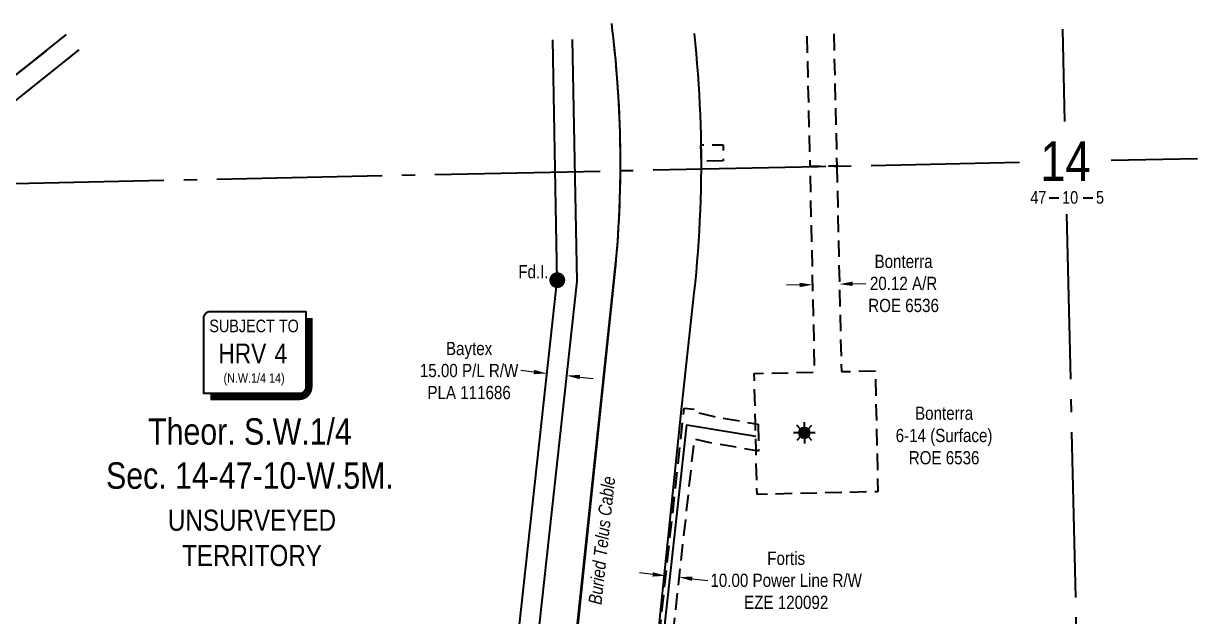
# Model space of a CAD drawing. Extents: x 606847 to 616975, y 5877213 to 5883625.
# Drawn here: x 609489 to 610377, y 5879231 to 5879679 of the extents above; entities that cross this region are included whole.
import ezdxf
from ezdxf.enums import TextEntityAlignment as Align

# ---------------------------------------------------------------- set-up
doc = ezdxf.new("R2010")
doc.units = 0
doc.header["$LTSCALE"] = 5
doc.header["$PDMODE"] = 34
doc.header["$PDSIZE"] = 0.03
for name, pattern in [('foc-ACCESSROAD', [3.75, 2.5, -1.25]), ('foc-FLOWLINE', [3.75, 2.5, -1.25]), ('foc-QUARTERLINE', [33, 25, -3, 2, -3])]:
    doc.linetypes.add(name, pattern=pattern)
doc.layers.get('Defpoints').update_dxf_attribs({"color": 9})
for name, color, linetype in [('10', 1, 'Continuous'), ('9', 3, 'Continuous'), ('AS-POWER', 104, 'foc-POWER'), ('AS-TELUS', 224, 'foc-TEL'), ('C-SYMBOL', 7, 'Continuous'), ('CG-NOTES', 7, 'Continuous'), ('CTW', 7, 'Continuous'), ('F-EZE', 190, 'foc-FLOWLINE'), ('F-RW', 190, 'Continuous'), ('F-WS', 190, 'foc-ACCESSROAD'), ('F-WS-S', 8, 'Continuous'), ('L-MON', 1, 'Continuous'), ('L-QSEC', 8, 'foc-QUARTERLINE'), ('L-SECLBL', 7, 'Continuous'), ('L-TITLEDB', 4, 'Continuous'), ('L-UNS-T', 3, 'Continuous')]:
    doc.layers.add(name, color=color, linetype=linetype)
for name, color, linetype, lineweight in [('F-AR-T', 190, 'Continuous', 9), ('F-EZE-T', 190, 'Continuous', 9), ('F-RW-T', 190, 'Continuous', 9), ('F-WS-T', 190, 'Continuous', 9)]:
    doc.layers.add(name, color=color, linetype=linetype, lineweight=lineweight)
doc.styles.add('175L', font='ARIALN.TTF', dxfattribs={"height": 20})
doc.styles.add('80CG', font='ARIALN.TTF', dxfattribs={"height": 10})
doc.styles.add('80L', font='ARIALN.TTF', dxfattribs={"height": 10})
doc.styles.add('foc-LtypeFont', font='ARIALN.TTF', dxfattribs={"height": 7.35})
doc.styles.add('HRV', font='ARIALN.TTF', dxfattribs={"height": 3})
doc.styles.add('SIMPLEX', font='ARIALN.TTF')
doc.linetypes.add('foc-POWER', pattern='A,6,-1,["P",foc-LtypeFont,S=0.2,R=0,X=-0.625,Y=-0.75],-1.24,4', length=12.24)
doc.linetypes.add('foc-TEL', pattern='A,2,-1,["T",foc-LtypeFont,S=0.2,R=0,X=-0.425,Y=-0.75],-1.24,8', length=12.24)
doc.linetypes.add('foc-TEL-NOLINE', pattern='A,0,-2,["T",foc-LtypeFont,S=0.2,R=0,X=-0.425,Y=-0.75],-10.24', length=12.24)
doc.dimstyles.new('Compass 5 000', dxfattribs={"dimscale": 5, "dimtxt": 9, "dimasz": 2, "dimexe": 0.2, "dimexo": 0.0625, "dimgap": 0.5, "dimtad": 0, "dimtih": 1, "dimtoh": 1, "dimzin": 0, "dimdsep": 46, "dimtxsty": '80CG', "dimcen": 0.1, "dimse1": 1, "dimse2": 1, "dimclrd": 256, "dimclrt": 256, "dimaunit": 1, "dimadec": 4, "dimazin": 0, "dimtfac": 0.06, "dimtofl": 0, "dimtmove": 0, "dimatfit": 1, "dimfxl": 0.2, "dimtolj": 1, "dimtzin": 0, "dimlwd": -1, "dimarcsym": 0})

# ---------------------------------------------------------------- blocks, each defined once
blk = doc.blocks.new('L-SECLBL')
at = {"layer": '9', "color": 7}
for p, q in [((-5.08, -27.83), (-12.29, -27.83)), ((20.7, -27.83), (13.5, -27.83))]:
    blk.add_line(p, q, dxfattribs=at)
at = {"layer": '10', "color": 2, "style": 'SIMPLEX'}
blk.add_attdef('SEC', text='', height=30, dxfattribs=at).set_placement((0, 0), align=Align.MIDDLE)
at = {"layer": '10', "color": 5, "style": '80L'}
blk.add_attdef('TWP', text='', height=9.5, dxfattribs=at).set_placement((-14.43, -27.37), align=Align.MIDDLE_RIGHT)
blk.add_attdef('RGE', text='', height=9.5, dxfattribs=at).set_placement((3.62, -27.37), align=Align.MIDDLE_CENTER)
blk.add_attdef('MER', text='', height=9.5, dxfattribs=at).set_placement((23.17, -27.37), align=Align.MIDDLE_LEFT)
blk = doc.blocks.new('*D422')
at = {"layer": 'Defpoints', "color": 0, "transparency": 16777216}
for p in [(609984.49, 5879260.42), (609973.02, 5879247.72), (609982.99, 5879246.63)]:
    blk.add_point(p, dxfattribs=at)
at = {"layer": 'F-EZE-T', "transparency": 16777216}
for p, q in [((609964.58, 5879262.6), (609954.64, 5879263.69)), ((609994.44, 5879259.34), (610006.42, 5879258.03))]:
    blk.add_line(p, q, dxfattribs=at)
for points in [[(609964.77, 5879264.26), (609964.4, 5879260.94), (609974.52, 5879261.51)], [(609994.62, 5879260.99), (609994.25, 5879257.68), (609984.49, 5879260.42)]]:
    blk.add_solid(points, dxfattribs=at)
at = {"layer": 'F-EZE-T', "transparency": 16777216, "insert": (610065.56, 5879258.03), "char_height": 10, "attachment_point": 5, "style": '80CG'}
blk.add_mtext('\\A1;Fortis\\P10.00 Power Line R/W\\PEZE 120092', dxfattribs=at)
blk = doc.blocks.new('*D461')
at = {"layer": 'Defpoints', "color": 0, "transparency": 16777216}
for p in [(609884.5, 5879412.82), (609884.7, 5879414.58), (609899.42, 5879411.19)]:
    blk.add_point(p, dxfattribs=at)
at = {"layer": 'F-RW-T', "transparency": 16777216}
for p, q in [((609874.76, 5879415.67), (609864.82, 5879416.75)), ((609909.55, 5879411.86), (609919.49, 5879410.77))]:
    blk.add_line(p, q, dxfattribs=at)
for points in [[(609874.94, 5879417.32), (609874.58, 5879414.01), (609884.7, 5879414.58)], [(609909.73, 5879413.52), (609909.37, 5879410.2), (609899.61, 5879412.95)]]:
    blk.add_solid(points, dxfattribs=at)
at = {"layer": 'F-RW-T', "transparency": 16777216, "insert": (609825.73, 5879416.75), "char_height": 10, "attachment_point": 5, "style": '80CG'}
blk.add_mtext('\\A1;Baytex\\P15.00 P/L R/W\\PPLA 111686', dxfattribs=at)
blk = doc.blocks.new('*D492')
at = {"layer": 'Defpoints', "color": 0, "transparency": 16777216}
for p in [(610105.83, 5879482.19), (610085.84, 5879475.33), (610105.97, 5879475.78)]:
    blk.add_point(p, dxfattribs=at)
at = {"layer": 'F-AR-T', "transparency": 16777216}
for p, q in [((610075.7, 5879481.52), (610065.7, 5879481.3)), ((610115.82, 5879482.42), (610125.82, 5879482.64))]:
    blk.add_line(p, q, dxfattribs=at)
for points in [[(610075.66, 5879483.19), (610075.74, 5879479.85), (610085.7, 5879481.74)], [(610115.79, 5879484.08), (610115.86, 5879480.75), (610105.83, 5879482.19)]]:
    blk.add_solid(points, dxfattribs=at)
at = {"layer": 'F-AR-T', "transparency": 16777216, "insert": (610154.35, 5879482.64), "char_height": 10, "attachment_point": 5, "style": '80CG'}
blk.add_mtext('\\A1;Bonterra\\P20.12 A/R\\PROE 6536', dxfattribs=at)
blk = doc.blocks.new('HRV')
blk.add_lwpolyline([(-35.14, 31.6), (37.21, 31.6), (37.21, -25.54, -0.414214), (32.21, -30.54), (-40.14, -30.54), (-40.14, 26.6, -0.414214)], format="xyb", close=True)
at = {"const_width": 5, "flags": 128}
blk.add_lwpolyline([(-35.14, -33.04), (32.21, -33.04, 0.414214), (39.71, -25.54), (39.71, 26.6)], format="xyb", dxfattribs=at)
at = {"style": '80L'}
blk.add_text('SUBJECT TO', height=9.5, dxfattribs=at).set_placement((-2.01, 13.06), align=Align.BOTTOM_CENTER)
blk.add_attdef('(N.W.1/4 00)', text='', height=7.12, dxfattribs=at).set_placement((-2.01, -24.45), align=Align.BOTTOM_CENTER)
at = {"layer": 'CTW', "color": 3, "style": 'HRV'}
blk.add_text('HRV', height=15, dxfattribs=at).set_placement((-10.88, -0.18), align=Align.MIDDLE_CENTER)
blk.add_attdef('0', text='', height=15, dxfattribs=at).set_placement((18.28, -0.18), align=Align.MIDDLE_CENTER)
blk = doc.blocks.new('GAS')
h = blk.add_hatch(color=255)
h.dxf.hatch_style = 1
edge = h.paths.add_edge_path()
edge.add_arc((0, 0), 0.9, 0, 360)
for p, q in [((-0.81, 0), (-1.62, 0)), ((-0.57, 0.57), (-1.14, 1.14)), ((0, 0.81), (0, 1.62)), ((0.57, 0.57), (1.14, 1.14)), ((1.62, 0), (0.81, 0)), ((-0.57, -0.57), (-1.14, -1.14)), ((0, -0.81), (0, -1.62)), ((1.14, -1.14), (0.57, -0.57))]:
    blk.add_line(p, q)
blk.add_circle((0, 0), 0.8)
blk = doc.blocks.new('fdia')
at = {"color": 255, "const_width": 1}
blk.add_lwpolyline([(-0.5, 0, 1), (0.5, 0, 1)], format="xyb", close=True, dxfattribs=at)
blk = doc.blocks.new('Fdiaa')
blk.add_blockref('fdia', (0, 0))
blk = doc.blocks.new('fdib')
at = {"color": 1, "const_width": 1.6}
blk.add_lwpolyline([(-0.4, 0, 1), (0.4, 0, 1)], format="xyb", close=True, dxfattribs=at)
at = {"color": 1}
blk.add_circle((0, 0), 0.8, dxfattribs=at)
blk = doc.blocks.new('Fdibb')
blk.add_blockref('fdib', (0, 0))
blk = doc.blocks.new('fdicc')
for name in ['Fdibb', 'Fdiaa']:
    blk.add_blockref(name, (0, 0))
blk = doc.blocks.new('FDI')
blk.add_blockref('fdicc', (0, 0))

msp = doc.modelspace()

# ---------------------------------------------------------------- linework, layer by layer
at = {"layer": 'AS-POWER'}
msp.add_lwpolyline([(609942.481, 5878939.82), (609990.392, 5879375.619), (610042.507, 5879367.053)], dxfattribs=at)
at = {"layer": 'AS-TELUS', "linetype": 'foc-TEL-NOLINE', "flags": 128}
msp.add_lwpolyline([(609845.347, 5878640.884), (609856.195, 5878739.965), (609937.308, 5879503.614, 0.0522029), (609933.588, 5879679.333)], format="xyb", dxfattribs=at)
at = {"layer": 'F-EZE', "flags": 128}
for points in [[(610017.942, 5879575.381), (610001.163, 5879575.242), (610001.132, 5879581.334), (610001.061, 5879587.428), (610017.841, 5879587.569), (610017.942, 5879575.381)], [(610044.25, 5879376.17), (610044.704, 5879355.796), (610007.13, 5879362.365), (609995.944, 5879365.046), (609950.464, 5878949.46), (610055.814, 5878937.941), (610064.084, 5878929.667), (610065.984, 5878927.765), (610068.597, 5878925.153), (610074.801, 5878918.944), (610077.22, 5878916.524), (610066.521, 5878905.955), (610061.828, 5878910.713), (610051.121, 5878921.425), (610048.939, 5878923.608), (609948.834, 5878934.555), (609948.182, 5878928.6), (609938.246, 5878929.68), (609939.547, 5878941.586), (609939.732, 5878943.269), (609946.411, 5879004.361), (609988.397, 5879388.418), (609998.38, 5879387.315), (609998.135, 5879385.078), (610011.185, 5879381.952), (610044.25, 5879376.17)]]:
    msp.add_lwpolyline(points, close=True, dxfattribs=at)
at = {"layer": 'F-RW'}
for points in [[(609530.608, 5879659.369), (609408.341, 5879561.906), (609237.264, 5879139.893), (609195.982, 5879114.564), (609176.204, 5879102.428), (609130.482, 5879074.376), (609130.106, 5879074.701), (609117.876, 5879084.215), (609086.367, 5879109.086), (609095.599, 5879120.814), (609131.544, 5879092.833), (609175.803, 5879119.89), (609188.141, 5879127.344), (609225.221, 5879150.095), (609395.922, 5879571.181), (609521.261, 5879671.094)], [(609505.77, 5879658.745), (609478.358, 5879636.894), (609448.49, 5879613.085), (609395.922, 5879571.181), (609315.739, 5879373.386), (609278.948, 5879372.037), (609162.227, 5879369.423), (609158.319, 5879369.336), (609156.913, 5879369.305), (609147.594, 5879369.096), (609076.051, 5879308.856), (609071.252, 5879311.121), (608870.427, 5879405.903), (608852.676, 5879414.281), (608834.142, 5879423.029), (608629.097, 5879517.323)]]:
    msp.add_lwpolyline(points, dxfattribs=at)
at = {"layer": 'F-RW', "flags": 128}
for points in [[(609798.082, 5878640.113), (609812.944, 5878758.538), (609892.421, 5879485.133), (609888.993, 5879666.925)], [(609812.959, 5878638.246), (609827.836, 5878756.789), (609907.43, 5879484.456), (609903.984, 5879667.208)]]:
    msp.add_lwpolyline(points, dxfattribs=at)
at = {"layer": 'F-WS', "flags": 128}
msp.add_lwpolyline([(610101.532, 5879671.406), (610103.829, 5879571.463), (610083.703, 5879571.038), (610081.405, 5879670.982)], dxfattribs=at)
msp.add_lwpolyline([(610103.829, 5879571.463), (610107.305, 5879416.006), (610132.913, 5879416.579), (610134.958, 5879325.112), (610043.491, 5879323.067), (610042.735, 5879356.866), (610042.279, 5879377.24), (610041.446, 5879414.534), (610087.179, 5879415.557), (610083.703, 5879571.038), (610103.829, 5879571.463)], close=True, dxfattribs=at)
at = {"layer": 'L-QSEC', "flags": 128}
for points in [[(610274.432, 5879675.063), (610276.051, 5879605.101)], [(610311.258, 5879575.848), (610376.681, 5879577.227)], [(609469.953, 5879558.11), (610242.02, 5879574.388)], [(610277.669, 5879535.149), (610295.345, 5878770.999)]]:
    msp.add_lwpolyline(points, dxfattribs=at)
at = {"layer": 'L-TITLEDB'}
for points in [[(609885.849, 5879010.798), (609935.247, 5879482.216), (609935.995, 5879489.343), (609936.681, 5879496.476), (609937.308, 5879503.614), (609937.873, 5879510.758), (609938.378, 5879517.905), (609938.822, 5879525.057), (609939.206, 5879532.213), (609939.528, 5879539.371), (609939.79, 5879546.532), (609939.991, 5879553.695), (609940.131, 5879560.86), (609940.211, 5879568.009), (609940.229, 5879574.999), (609940.189, 5879581.973), (609940.091, 5879588.946), (609939.936, 5879595.92), (609939.724, 5879602.89), (609939.454, 5879609.858), (609939.126, 5879616.825), (609938.74, 5879623.789), (609938.298, 5879630.748), (609937.797, 5879637.705), (609937.239, 5879644.657), (609936.624, 5879651.604), (609935.95, 5879658.545), (609935.22, 5879665.481), (609934.946, 5879667.894)], [(609995.837, 5879671.714), (609996.637, 5879664.076), (609997.372, 5879656.432), (609998.042, 5879648.781), (609998.648, 5879641.125), (609999.187, 5879633.464), (609999.663, 5879625.799), (610000.073, 5879618.13), (610000.417, 5879610.459), (610000.697, 5879602.783), (610000.912, 5879595.106), (610001.061, 5879587.428), (610001.132, 5879581.334), (610001.163, 5879575.242), (610001.153, 5879569.295), (610001.081, 5879561.485), (610000.941, 5879553.662), (610000.733, 5879545.839), (610000.457, 5879538.019), (610000.115, 5879530.202), (609999.704, 5879522.387), (609999.226, 5879514.577), (609998.68, 5879506.772), (609998.066, 5879498.97), (609997.386, 5879491.175), (609996.637, 5879483.386), (609995.822, 5879475.604), (609986.425, 5879389.482), (609946.422, 5879004.166)]]:
    msp.add_lwpolyline(points, dxfattribs=at)

# ---------------------------------------------------------------- block references
at = {"layer": 'CG-NOTES', "xscale": 0.9995840000000001, "yscale": 0.9995840000000001, "zscale": 0.9995840000000001}
msp.add_blockref('HRV', (609665.099, 5879429.892), dxfattribs=at).add_auto_attribs({'(N.W.1/4 00)': '(N.W.1/4 14)', '0': '4'})
at = {"layer": 'F-WS-S', "xscale": 4.997919999999994, "yscale": 4.997919999999994, "zscale": 4.997919999999994}
msp.add_blockref('GAS', (610079.306, 5879369.66), dxfattribs=at)
at = {"layer": 'L-SECLBL', "xscale": 0.9995840000000001, "yscale": 0.9995840000000001, "zscale": 0.9995840000000001}
msp.add_blockref('L-SECLBL', (610276.744, 5879575.12), dxfattribs=at).add_auto_attribs({'SEC': '14', 'TWP': '47', 'RGE': '10', 'MER': '5'})

# ---------------------------------------------------------------- texts
at = {"layer": 'AS-TELUS', "insert": (609921.127, 5879288.829), "char_height": 9.99584, "width": 96.98324, "attachment_point": 2, "rotation": 83.788021, "line_spacing_factor": 1.010437, "style": '80CG'}
msp.add_mtext('{\\fArial Narrow|b0|i1|c0|p34;Buried Telus Cable}', dxfattribs=at)
at = {"layer": 'C-SYMBOL', "color": 3, "insert": (609659.965, 5879380.692), "char_height": 19.99168, "width": 215.8946, "attachment_point": 2, "style": '175L'}
msp.add_mtext('Theor. S.W.1/4\\PSec. 14-47-10-W.5M.', dxfattribs=at)
at = {"layer": 'F-WS-T', "insert": (610184.981, 5879389.516), "char_height": 9.99584, "width": 72.59366, "attachment_point": 2, "line_spacing_factor": 1.010437, "style": '80CG'}
msp.add_mtext('Bonterra\\P6-14 (Surface)\\PROE 6536', dxfattribs=at)
at = {"layer": 'L-UNS-T', "color": 3, "insert": (609661.5, 5879290.112), "char_height": 15.99334, "attachment_point": 5, "style": '80L'}
msp.add_mtext_dynamic_manual_height_columns('UNSURVEYED TERRITORY', width=126.36116, gutter_width=47.48, heights=[0], dxfattribs=at)

# ---------------------------------------------------------------- dimensions: what is measured, and where the dimension line sits
at = {"layer": 'F-AR-T'}
dim = msp.add_aligned_dim(p1=(610085.842, 5879475.333), p2=(610105.969, 5879475.783), distance=6.411, text='Bonterra\\P20.12 A/R\\PROE 6536', dimstyle='Compass 5 000', dxfattribs=at)
dim.commit()
dim.dimension.update_dxf_attribs({"geometry": '*D492', "text_midpoint": (610154.354, 5879482.64)})
at = {"layer": 'F-EZE-T'}
dim = msp.add_linear_dim(base=(609984.494, 5879260.424), p1=(609973.017, 5879247.722), p2=(609982.986, 5879246.632), angle=353.760466, text='Fortis\\P10.00 Power Line R/W\\PEZE 120092', dimstyle='Compass 5 000', dxfattribs=at)
dim.commit()
dim.dimension.update_dxf_attribs({"geometry": '*D422', "text_midpoint": (610065.561, 5879258.027), "dimtype": 161})
at = {"layer": 'F-RW-T'}
dim = msp.add_aligned_dim(p1=(609899.416, 5879411.189), p2=(609884.505, 5879412.819), distance=-1.771, text='Baytex\\P15.00 P/L R/W\\PPLA 111686', dimstyle='Compass 5 000', dxfattribs=at)
dim.commit()
dim.dimension.update_dxf_attribs({"geometry": '*D461', "text_midpoint": (609825.73, 5879416.752)})

# ---------------------------------------------------------------- next in the draw order: texts
at = {"layer": 'L-MON', "insert": (609861.842, 5879496.56), "char_height": 9.99182, "attachment_point": 1, "rotation": 359.973475, "style": '80L', "bg_fill": 3, "box_fill_scale": 1.1, "bg_fill_color": 256, "bg_fill_transparency": 0}
msp.add_mtext_dynamic_manual_height_columns('\\pi1.0702;Fd.I.', width=22.03526, gutter_width=50, heights=[0], dxfattribs=at)

# ---------------------------------------------------------------- next in the draw order: block references
at = {"layer": 'L-MON', "xscale": 4.99790845, "yscale": 4.99790845, "zscale": 4.99790845}
msp.add_blockref('FDI', (609892.421, 5879485.133), dxfattribs=at)

doc.saveas('drawing.dxf')
